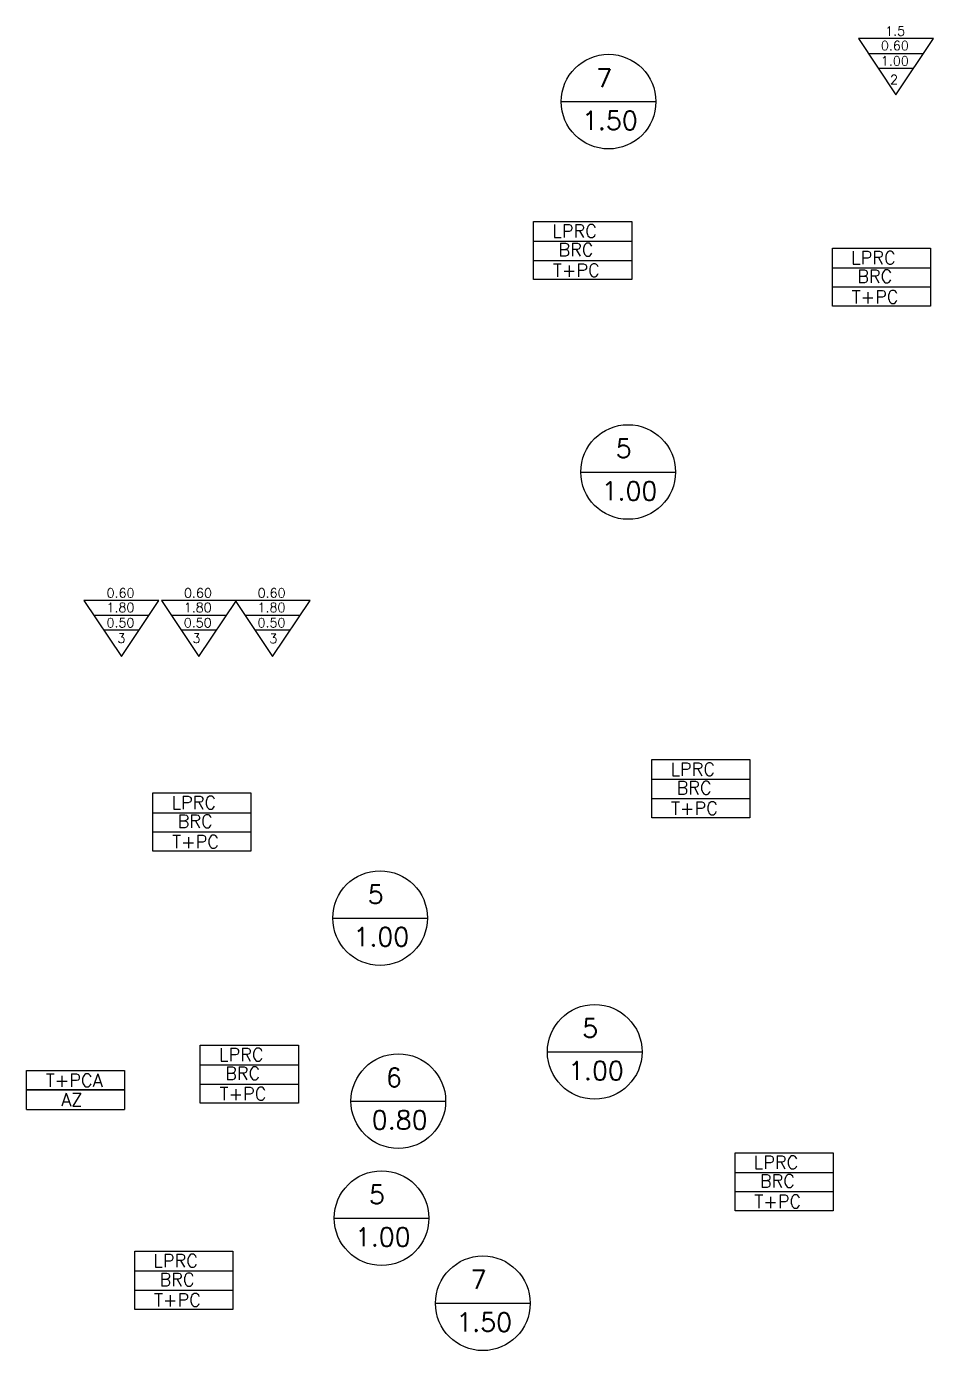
# Model space of a CAD drawing. Header units: inches. Extents: x -9 to 337, y -247 to 209.
# Drawn here: x 57.17 to 64.58, y -27.25 to -16.42 of the extents above; entities that cross this region are included whole.
import ezdxf
from ezdxf.enums import TextEntityAlignment as Align

# ---------------------------------------------------------------- set-up
doc = ezdxf.new("R2010")
doc.units = ezdxf.units.IN
doc.header["$MEASUREMENT"] = 0
doc.layers.add('ACABAD_LOCALS', color=1, linetype='Continuous')
doc.layers.add('TEXTS', color=1, linetype='Continuous')
doc.styles.add('NT_75', font='romans.shx', dxfattribs={"height": 0.152})

msp = doc.modelspace()

# ---------------------------------------------------------------- linework, layer by layer
at = {"color": 1}
msp.add_line((61.54, -17.036), (62.313, -17.036), dxfattribs=at)
msp.add_lwpolyline([(57.167, -24.96), (57.969, -24.96), (57.969, -25.117), (57.167, -25.117)], close=True, dxfattribs=at)
at = {"layer": 'ACABAD_LOCALS', "color": 1}
for p, q in [((64.5, -16.645), (64.052, -16.645)), ((64.42, -16.764), (64.132, -16.764)), ((61.313, -18.178), (62.115, -18.178)), ((61.313, -18.334), (62.115, -18.334)), ((63.756, -18.396), (64.558, -18.396)), ((63.756, -18.552), (64.558, -18.552)), ((61.699, -20.065), (62.473, -20.065)), ((58.168, -21.239), (57.72, -21.239)), ((58.8, -21.239), (58.352, -21.239)), ((59.403, -21.239), (58.955, -21.239)), ((58.087, -21.359), (57.8, -21.359)), ((58.72, -21.359), (58.432, -21.359)), ((59.323, -21.359), (59.035, -21.359)), ((62.279, -22.578), (63.081, -22.578)), ((62.279, -22.735), (63.081, -22.735)), ((58.2, -22.852), (59.002, -22.852)), ((58.2, -23.009), (59.002, -23.009)), ((59.671, -23.713), (60.445, -23.713)), ((61.426, -24.807), (62.199, -24.807)), ((58.588, -24.913), (59.39, -24.913)), ((58.588, -25.07), (59.39, -25.07)), ((59.821, -25.21), (60.594, -25.21)), ((57.167, -25.278), (57.969, -25.278)), ((62.96, -25.794), (63.762, -25.794)), ((62.96, -25.95), (63.762, -25.95)), ((59.683, -26.167), (60.456, -26.167)), ((58.052, -26.599), (58.853, -26.599)), ((58.052, -26.756), (58.853, -26.756)), ((60.512, -26.863), (61.285, -26.863))]:
    msp.add_line(p, q, dxfattribs=at)
for points in [[(64.276, -16.98), (64.583, -16.521), (63.97, -16.521), (64.276, -16.98)], [(61.313, -18.491), (61.313, -18.016), (62.115, -18.016), (62.115, -18.491)], [(63.756, -18.709), (63.756, -18.234), (64.558, -18.234), (64.558, -18.709)], [(57.944, -21.574), (58.25, -21.116), (57.637, -21.116), (57.944, -21.574)], [(58.576, -21.574), (58.883, -21.116), (58.27, -21.116), (58.576, -21.574)], [(59.179, -21.574), (59.486, -21.116), (58.872, -21.116), (59.179, -21.574)], [(62.279, -22.892), (62.279, -22.417), (63.081, -22.417), (63.081, -22.892)], [(58.2, -23.165), (58.2, -22.69), (59.002, -22.69), (59.002, -23.165)], [(58.588, -25.227), (58.588, -24.752), (59.39, -24.752), (59.39, -25.227)], [(62.96, -26.107), (62.96, -25.632), (63.762, -25.632), (63.762, -26.107)], [(58.052, -26.913), (58.052, -26.438), (58.853, -26.438), (58.853, -26.913)]]:
    msp.add_lwpolyline(points, close=True, dxfattribs=at)
msp.add_lwpolyline([(57.167, -25.278), (57.167, -25.117), (57.969, -25.117), (57.969, -25.278)], dxfattribs=at)
for centre in [(61.926, -17.036), (62.086, -20.065), (60.058, -23.713), (61.813, -24.807), (60.207, -25.21), (60.07, -26.167), (60.898, -26.863)]:
    msp.add_circle(centre, 0.387, dxfattribs=at)

# ---------------------------------------------------------------- texts
at = {"layer": 'TEXTS', "color": 2, "style": 'NT_75'}
for s, p in [('LPRC', (61.466, -18.148)), ('BRC', (61.516, -18.3)), ('LPRC', (63.909, -18.366)), ('T+PC', (61.471, -18.468)), ('BRC', (63.959, -18.518)), ('T+PC', (63.914, -18.686)), ('LPRC', (62.432, -22.549)), ('BRC', (62.482, -22.701)), ('LPRC', (58.353, -22.822)), ('T+PC', (62.437, -22.868)), ('BRC', (58.403, -22.974)), ('T+PC', (58.358, -23.142)), ('LPRC', (58.741, -24.883)), ('T+PCA', (57.325, -25.093)), ('BRC', (58.791, -25.036)), ('T+PC', (58.746, -25.203)), ('AZ', (57.451, -25.251)), ('LPRC', (63.113, -25.764)), ('BRC', (63.163, -25.916)), ('T+PC', (63.118, -26.084)), ('LPRC', (58.204, -26.569)), ('BRC', (58.254, -26.722)), ('T+PC', (58.21, -26.889))]:
    msp.add_text(s, height=0.1064, dxfattribs=at).set_placement(p)
at = {"layer": 'TEXTS', "color": 4, "style": 'NT_75'}
for tag, text, height, p in [('1.5', 'X', 0.076, (64.269, -16.459)), ('0.60', 'X', 0.076, (64.267, -16.578)), ('1.00', 'XX', 0.076, (64.267, -16.703)), ('7', 'X', 0.152, (61.89, -16.843)), ('2', 'XX', 0.076, (64.26, -16.856)), ('1.50', 'XX', 0.152, (61.937, -17.19)), ('5', 'X', 0.152, (62.05, -19.872)), ('1.00', 'XX', 0.152, (62.097, -20.22)), ('0.60', 'X', 0.076, (57.936, -21.054)), ('0.60', 'X', 0.076, (58.569, -21.054)), ('0.60', 'X', 0.076, (59.171, -21.054)), ('1.80', 'X', 0.076, (57.935, -21.173)), ('1.80', 'X', 0.076, (58.567, -21.173)), ('1.80', 'X', 0.076, (59.17, -21.173)), ('0.50', 'XX', 0.076, (57.935, -21.298)), ('0.50', 'XX', 0.076, (58.567, -21.298)), ('0.50', 'XX', 0.076, (59.17, -21.298)), ('3', 'XX', 0.076, (57.943, -21.425)), ('3', 'XX', 0.076, (58.557, -21.425)), ('3', 'XX', 0.076, (59.185, -21.427)), ('5', 'X', 0.152, (60.022, -23.519)), ('1.00', 'XX', 0.152, (60.068, -23.867)), ('5', 'X', 0.152, (61.776, -24.614)), ('1.00', 'XX', 0.152, (61.823, -24.961)), ('6', 'X', 0.152, (60.171, -25.017)), ('0.80', 'XX', 0.152, (60.218, -25.364)), ('5', 'X', 0.152, (60.033, -25.974)), ('1.00', 'XX', 0.152, (60.08, -26.321)), ('7', 'X', 0.152, (60.862, -26.669)), ('1.50', 'XX', 0.152, (60.909, -27.017))]:
    msp.add_attdef(tag, text=text, height=height, dxfattribs=at).set_placement(p, align=Align.MIDDLE)

doc.saveas('drawing.dxf')
